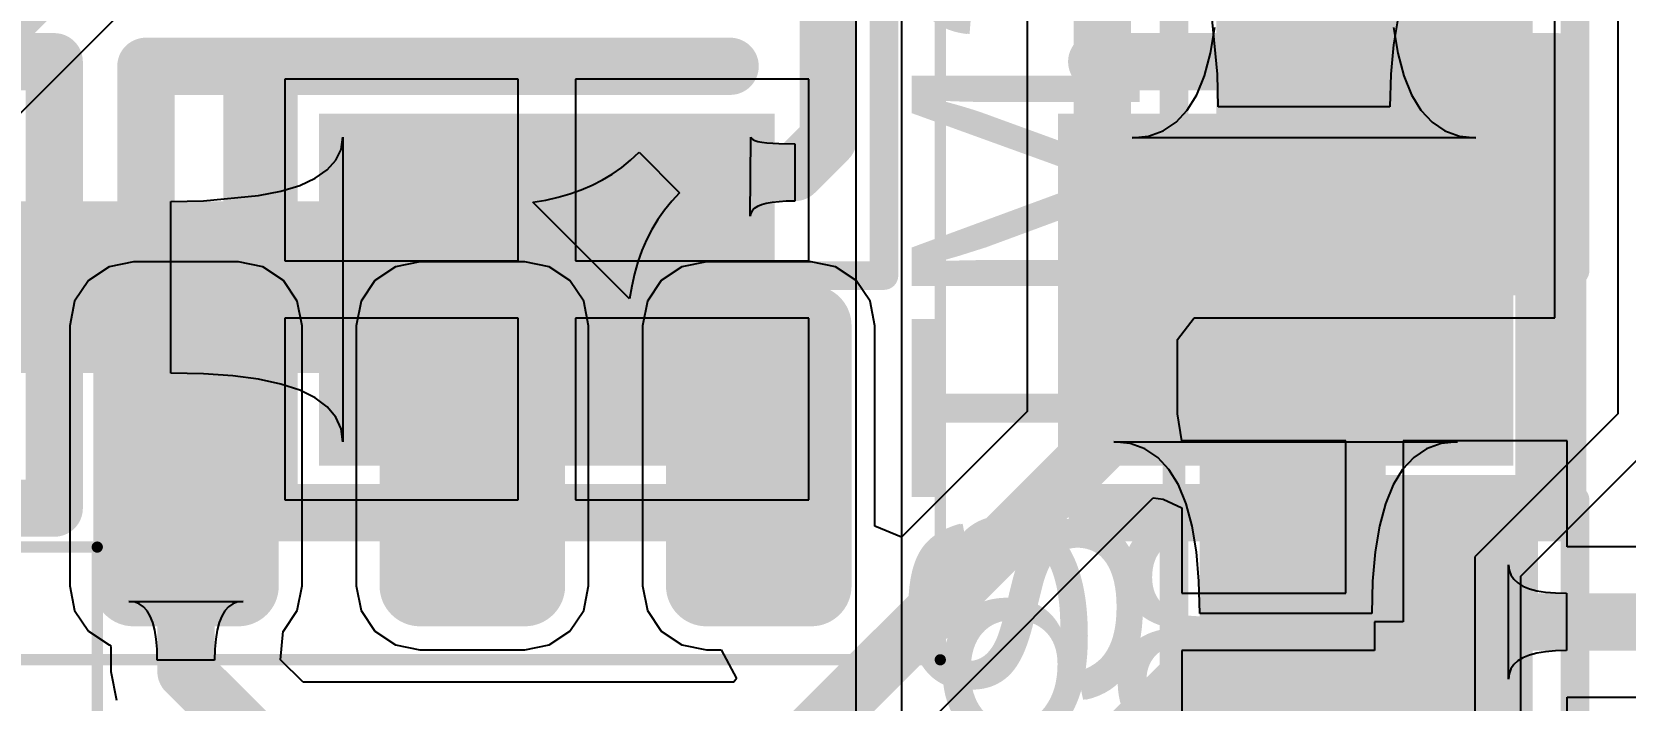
# Model space of a CAD drawing. Header units: inches. Extents: x 1.37 to 4.6, y 1.74 to 5.29.
# Drawn here: x 3.9881 to 4.2662, y 4.295 to 4.4117 of the extents above; entities that cross this region are included whole.
import ezdxf

# ---------------------------------------------------------------- set-up
doc = ezdxf.new("R2010")
doc.units = ezdxf.units.IN
doc.header["$MEASUREMENT"] = 0
for name, color, linetype in [('BottomLayer', 5, 'Continuous'), ('BottomOverlay', 54, 'Continuous'), ('BottomPaste', 16, 'Continuous'), ('BottomSolder', 6, 'Continuous'), ('Mechanical13', 56, 'Continuous'), ('Mechanical15', 56, 'Continuous'), ('TopLayer', 1, 'Continuous'), ('TopOverlay', 2, 'Continuous'), ('TopPaste', 8, 'Continuous'), ('TopSolder', 216, 'Continuous')]:
    doc.layers.add(name, color=color, linetype=linetype)
doc.styles.add('Arial', font='', dxfattribs={"height": 0.2})
doc.styles.get('Arial').set_extended_font_data('Arial')

# ---------------------------------------------------------------- blocks, each defined once
blk = doc.blocks.new('AMS1117_5V_SOT223_B_14')
at = {"layer": 'Mechanical15', "const_width": 0.00197}
for points in [[(-0.16732, 0.14173), (0.16732, 0.14173)], [(0.16732, -0.14173), (0.16732, 0.14173)]]:
    blk.add_lwpolyline(points, dxfattribs=at)
at = {"layer": 'Mechanical15', "const_width": 0.000984}
blk.add_lwpolyline([(0.16683, 0.14173, 1), (0.16781, 0.14173, 1)], format="xyb", close=True, dxfattribs=at)
blk.add_lwpolyline([(0.16683, 0.14173, 1), (0.16781, 0.14173, 1)], format="xyb", close=True, dxfattribs=at)
blk = doc.blocks.new('SOIC127P600X180_16N_25')
at = {"layer": 'TopLayer'}
h = blk.add_hatch(color=1, dxfattribs=at)
edge = h.paths.add_edge_path()
edge.add_arc((-0.131, -0.06585), 0.00305, 90, 180)
edge.add_line((-0.13406, -0.06585), (-0.13406, -0.08415))
edge.add_arc((-0.131, -0.08415), 0.00305, 180, 270)
edge.add_line((-0.131, -0.0872), (-0.08553, -0.0872))
edge.add_arc((-0.08553, -0.08415), 0.00305, 270, 360)
edge.add_line((-0.08248, -0.08415), (-0.08248, -0.06585))
edge.add_arc((-0.08553, -0.06585), 0.00305, 0, 90)
edge.add_line((-0.08553, -0.0628), (-0.131, -0.0628))
h = blk.add_hatch(color=1, dxfattribs=at)
edge = h.paths.add_edge_path()
edge.add_arc((-0.131, -0.11585), 0.00305, 90, 180)
edge.add_line((-0.13406, -0.11585), (-0.13406, -0.13415))
edge.add_arc((-0.131, -0.13415), 0.00305, 180, 270)
edge.add_line((-0.131, -0.1372), (-0.08553, -0.1372))
edge.add_arc((-0.08553, -0.13415), 0.00305, 270, 360)
edge.add_line((-0.08248, -0.13415), (-0.08248, -0.11585))
edge.add_arc((-0.08553, -0.11585), 0.00305, 0, 90)
edge.add_line((-0.08553, -0.1128), (-0.131, -0.1128))
h = blk.add_hatch(color=1, dxfattribs=at)
edge = h.paths.add_edge_path()
edge.add_arc((-0.131, -0.16585), 0.00305, 90, 180)
edge.add_line((-0.13406, -0.16585), (-0.13406, -0.18415))
edge.add_arc((-0.131, -0.18415), 0.00305, 180, 270)
edge.add_line((-0.131, -0.1872), (-0.08553, -0.1872))
edge.add_arc((-0.08553, -0.18415), 0.00305, 270, 360)
edge.add_line((-0.08248, -0.18415), (-0.08248, -0.16585))
edge.add_arc((-0.08553, -0.16585), 0.00305, 0, 90)
edge.add_line((-0.08553, -0.1628), (-0.131, -0.1628))
at = {"layer": 'TopPaste'}
h = blk.add_hatch(color=8, dxfattribs=at)
edge = h.paths.add_edge_path()
edge.add_arc((-0.131, -0.06585), 0.00305, 90, 180)
edge.add_line((-0.13406, -0.06585), (-0.13406, -0.08415))
edge.add_arc((-0.131, -0.08415), 0.00305, 180, 270)
edge.add_line((-0.131, -0.0872), (-0.08553, -0.0872))
edge.add_arc((-0.08553, -0.08415), 0.00305, 270, 360)
edge.add_line((-0.08248, -0.08415), (-0.08248, -0.06585))
edge.add_arc((-0.08553, -0.06585), 0.00305, 0, 90)
edge.add_line((-0.08553, -0.0628), (-0.131, -0.0628))
h = blk.add_hatch(color=8, dxfattribs=at)
edge = h.paths.add_edge_path()
edge.add_arc((-0.131, -0.11585), 0.00305, 90, 180)
edge.add_line((-0.13406, -0.11585), (-0.13406, -0.13415))
edge.add_arc((-0.131, -0.13415), 0.00305, 180, 270)
edge.add_line((-0.131, -0.1372), (-0.08553, -0.1372))
edge.add_arc((-0.08553, -0.13415), 0.00305, 270, 360)
edge.add_line((-0.08248, -0.13415), (-0.08248, -0.11585))
edge.add_arc((-0.08553, -0.11585), 0.00305, 0, 90)
edge.add_line((-0.08553, -0.1128), (-0.131, -0.1128))
h = blk.add_hatch(color=8, dxfattribs=at)
edge = h.paths.add_edge_path()
edge.add_arc((-0.131, -0.16585), 0.00305, 90, 180)
edge.add_line((-0.13406, -0.16585), (-0.13406, -0.18415))
edge.add_arc((-0.131, -0.18415), 0.00305, 180, 270)
edge.add_line((-0.131, -0.1872), (-0.08553, -0.1872))
edge.add_arc((-0.08553, -0.18415), 0.00305, 270, 360)
edge.add_line((-0.08248, -0.18415), (-0.08248, -0.16585))
edge.add_arc((-0.08553, -0.16585), 0.00305, 0, 90)
edge.add_line((-0.08553, -0.1628), (-0.131, -0.1628))
at = {"layer": 'TopSolder'}
h = blk.add_hatch(color=216, dxfattribs=at)
edge = h.paths.add_edge_path()
edge.add_arc((-0.131, -0.06585), 0.00705, 90, 180)
edge.add_line((-0.13806, -0.06585), (-0.13806, -0.08415))
edge.add_arc((-0.131, -0.08415), 0.00705, 180, 270)
edge.add_line((-0.131, -0.0912), (-0.08553, -0.0912))
edge.add_arc((-0.08553, -0.08415), 0.00705, 270, 360)
edge.add_line((-0.07848, -0.08415), (-0.07848, -0.06585))
edge.add_arc((-0.08553, -0.06585), 0.00705, 0, 90)
edge.add_line((-0.08553, -0.0588), (-0.131, -0.0588))
h = blk.add_hatch(color=216, dxfattribs=at)
edge = h.paths.add_edge_path()
edge.add_arc((-0.131, -0.11585), 0.00705, 90, 180)
edge.add_line((-0.13806, -0.11585), (-0.13806, -0.13415))
edge.add_arc((-0.131, -0.13415), 0.00705, 180, 270)
edge.add_line((-0.131, -0.1412), (-0.08553, -0.1412))
edge.add_arc((-0.08553, -0.13415), 0.00705, 270, 360)
edge.add_line((-0.07848, -0.13415), (-0.07848, -0.11585))
edge.add_arc((-0.08553, -0.11585), 0.00705, 0, 90)
edge.add_line((-0.08553, -0.1088), (-0.131, -0.1088))
h = blk.add_hatch(color=216, dxfattribs=at)
edge = h.paths.add_edge_path()
edge.add_arc((-0.131, -0.16585), 0.00705, 90, 180)
edge.add_line((-0.13806, -0.16585), (-0.13806, -0.18415))
edge.add_arc((-0.131, -0.18415), 0.00705, 180, 270)
edge.add_line((-0.131, -0.1912), (-0.08553, -0.1912))
edge.add_arc((-0.08553, -0.18415), 0.00705, 270, 360)
edge.add_line((-0.07848, -0.18415), (-0.07848, -0.16585))
edge.add_arc((-0.08553, -0.16585), 0.00705, 0, 90)
edge.add_line((-0.08553, -0.1588), (-0.131, -0.1588))
at = {"layer": 'Mechanical13', "const_width": 0.005}
for points in [[(-0.07677, 0.19685), (-0.07677, -0.19685)], [(-0.07677, -0.19685), (0.07677, -0.19685)]]:
    blk.add_lwpolyline(points, dxfattribs=at)
at = {"layer": 'Mechanical13', "const_width": 0.0025}
blk.add_lwpolyline([(-0.07802, -0.19685, 1), (-0.07552, -0.19685, 1)], format="xyb", close=True, dxfattribs=at)
blk.add_lwpolyline([(-0.07802, -0.19685, 1), (-0.07552, -0.19685, 1)], format="xyb", close=True, dxfattribs=at)
at = {"layer": 'Mechanical15', "const_width": 0.00197}
for points in [[(-0.1439, 0.20669), (-0.1439, -0.20669)], [(-0.1439, -0.20669), (0.1439, -0.20669)]]:
    blk.add_lwpolyline(points, dxfattribs=at)
at = {"layer": 'Mechanical15', "const_width": 0.000984}
blk.add_lwpolyline([(-0.14439, -0.20669, 1), (-0.14341, -0.20669, 1)], format="xyb", close=True, dxfattribs=at)
blk.add_lwpolyline([(-0.14439, -0.20669, 1), (-0.14341, -0.20669, 1)], format="xyb", close=True, dxfattribs=at)
at = {"layer": 'TopOverlay', "const_width": 0.005}
blk.add_lwpolyline([(-0.06988, -0.19685), (0.06988, -0.19685)], dxfattribs=at)
blk.add_lwpolyline([(-0.06988, -0.19685), (0.06988, -0.19685)], dxfattribs=at)
at = {"layer": 'TopOverlay', "const_width": 0.0025}
blk.add_lwpolyline([(-0.07113, -0.19685, 1), (-0.06863, -0.19685, 1)], format="xyb", close=True, dxfattribs=at)
blk.add_lwpolyline([(-0.07113, -0.19685, 1), (-0.06863, -0.19685, 1)], format="xyb", close=True, dxfattribs=at)
blk = doc.blocks.new('LED_0805_B____147')
at = {"layer": 'TopLayer'}
for points in [[(-0.06299, -0.02362), (-0.06299, 0.02362), (-0.01969, 0.02362), (-0.01969, -0.02362)], [(0.01969, -0.02362), (0.01969, 0.02362), (0.06299, 0.02362), (0.06299, -0.02362)]]:
    blk.add_hatch(color=1, dxfattribs=at).paths.add_polyline_path(points)
at = {"layer": 'TopPaste'}
for points in [[(-0.06299, -0.02362), (-0.06299, 0.02362), (-0.01969, 0.02362), (-0.01969, -0.02362)], [(0.01969, -0.02362), (0.01969, 0.02362), (0.06299, 0.02362), (0.06299, -0.02362)]]:
    blk.add_hatch(color=8, dxfattribs=at).paths.add_polyline_path(points)
at = {"layer": 'TopSolder'}
for points in [[(-0.06699, -0.02762), (-0.06699, 0.02762), (-0.01569, 0.02762), (-0.01569, -0.02762)], [(0.01569, -0.02762), (0.01569, 0.02762), (0.06699, 0.02762), (0.06699, -0.02762)]]:
    blk.add_hatch(color=216, dxfattribs=at).paths.add_polyline_path(points)
at = {"layer": 'Mechanical13', "const_width": 0.00394}
for points in [[(0.04134, 0.02657), (-0.04134, 0.02657)], [(-0.04134, -0.02657), (-0.04134, 0.02657)], [(0.04134, -0.02657), (0.04134, 0.02657)], [(0.04134, -0.02657), (-0.04134, -0.02657)]]:
    blk.add_lwpolyline(points, dxfattribs=at)
at = {"layer": 'Mechanical13', "const_width": 0.00197}
for points in [[(-0.04232, 0.02657, 1), (-0.04035, 0.02657, 1)], [(-0.04232, 0.02657, 1), (-0.04035, 0.02657, 1)], [(0.04035, 0.02657, 1), (0.04232, 0.02657, 1)], [(0.04035, 0.02657, 1), (0.04232, 0.02657, 1)], [(-0.04232, -0.02657, 1), (-0.04035, -0.02657, 1)], [(-0.04232, -0.02657, 1), (-0.04035, -0.02657, 1)], [(0.04035, -0.02657, 1), (0.04232, -0.02657, 1)], [(0.04035, -0.02657, 1), (0.04232, -0.02657, 1)]]:
    blk.add_lwpolyline(points, format="xyb", close=True, dxfattribs=at)
at = {"layer": 'Mechanical15', "const_width": 0.00394}
for points in [[(0.08, 0.035), (-0.075, 0.035)], [(-0.075, -0.035), (-0.075, 0.035)], [(0.08, -0.035), (0.08, 0.035)], [(0, -0.01969), (0, 0.01969)], [(0.01969, 0), (-0.01969, 0)], [(0.08, -0.035), (-0.075, -0.035)]]:
    blk.add_lwpolyline(points, dxfattribs=at)
at = {"layer": 'Mechanical15', "const_width": 0.00197}
for points in [[(-0.07598, 0.035, 1), (-0.07402, 0.035, 1)], [(-0.07598, 0.035, 1), (-0.07402, 0.035, 1)], [(0.07902, 0.035, 1), (0.08098, 0.035, 1)], [(0.07902, 0.035, 1), (0.08098, 0.035, 1)], [(-0.00098, 0.01969, 1), (0.00098, 0.01969, 1)], [(-0.02067, 0, 1), (-0.0187, 0, 1)], [(0.0187, 0, 1), (0.02067, 0, 1)], [(-0.00098, -0.01969, 1), (0.00098, -0.01969, 1)], [(-0.07598, -0.035, 1), (-0.07402, -0.035, 1)], [(-0.07598, -0.035, 1), (-0.07402, -0.035, 1)], [(0.07902, -0.035, 1), (0.08098, -0.035, 1)], [(0.07902, -0.035, 1), (0.08098, -0.035, 1)]]:
    blk.add_lwpolyline(points, format="xyb", close=True, dxfattribs=at)
at = {"layer": 'TopOverlay', "const_width": 0.005}
for points in [[(-0.075, -0.035), (-0.075, 0.035)], [(-0.02, 0.035), (-0.075, 0.035)], [(0.07, 0.035), (0.02, 0.035)], [(0.08, 0.025), (0.07, 0.035)], [(0.08, -0.025), (0.08, 0.025)], [(0.07, -0.035), (0.08, -0.025)], [(-0.02, -0.035), (-0.075, -0.035)], [(0.07, -0.035), (0.02, -0.035)]]:
    blk.add_lwpolyline(points, dxfattribs=at)
at = {"layer": 'TopOverlay', "const_width": 0.0025}
for points in [[(-0.07625, 0.035, 1), (-0.07375, 0.035, 1)], [(-0.07625, 0.035, 1), (-0.07375, 0.035, 1)], [(-0.02125, 0.035, 1), (-0.01875, 0.035, 1)], [(0.01875, 0.035, 1), (0.02125, 0.035, 1)], [(0.06875, 0.035, 1), (0.07125, 0.035, 1)], [(0.06875, 0.035, 1), (0.07125, 0.035, 1)], [(0.07875, 0.025, 1), (0.08125, 0.025, 1)], [(0.07875, 0.025, 1), (0.08125, 0.025, 1)], [(0.07875, -0.025, 1), (0.08125, -0.025, 1)], [(0.07875, -0.025, 1), (0.08125, -0.025, 1)], [(-0.07625, -0.035, 1), (-0.07375, -0.035, 1)], [(-0.07625, -0.035, 1), (-0.07375, -0.035, 1)], [(-0.02125, -0.035, 1), (-0.01875, -0.035, 1)], [(0.01875, -0.035, 1), (0.02125, -0.035, 1)], [(0.06875, -0.035, 1), (0.07125, -0.035, 1)], [(0.06875, -0.035, 1), (0.07125, -0.035, 1)]]:
    blk.add_lwpolyline(points, format="xyb", close=True, dxfattribs=at)
at = {"layer": 'TopOverlay', "style": 'Arial'}
blk.add_text('STM32', height=0.03937, rotation=-180, dxfattribs=at).set_placement((0.05745, -0.04143))
blk = doc.blocks.new('TANTALUM_SMD_A_B_153')
at = {"layer": 'BottomLayer'}
for points in [[(-0.03125, -0.02575), (-0.10275, -0.02575), (-0.10275, 0.02775), (-0.03125, 0.02775)], [(0.09775, -0.02575), (0.02625, -0.02575), (0.02625, 0.02775), (0.09775, 0.02775)]]:
    blk.add_hatch(color=5, dxfattribs=at).paths.add_polyline_path(points)
at = {"layer": 'BottomPaste'}
for points in [[(-0.03125, -0.02575), (-0.10275, -0.02575), (-0.10275, 0.02775), (-0.03125, 0.02775)], [(0.09775, -0.02575), (0.02625, -0.02575), (0.02625, 0.02775), (0.09775, 0.02775)]]:
    blk.add_hatch(color=16, dxfattribs=at).paths.add_polyline_path(points)
at = {"layer": 'BottomSolder'}
for points in [[(-0.02725, -0.02975), (-0.10675, -0.02975), (-0.10675, 0.03175), (-0.02725, 0.03175)], [(0.10175, -0.02975), (0.02225, -0.02975), (0.02225, 0.03175), (0.10175, 0.03175)]]:
    blk.add_hatch(color=6, dxfattribs=at).paths.add_polyline_path(points)
at = {"layer": 'BottomOverlay'}
for points, const_width in [([(-0.1144, 0.04), (-0.034, 0.04)], 0.01), ([(-0.1144, -0.0388), (-0.1144, 0.04)], 0.01), ([(0.03, 0.04), (0.132, 0.04)], 0.01), ([(0.132, -0.038), (0.132, 0.04)], 0.01), ([(0.112, -0.036), (0.112, 0.038)], 0.013), ([(0.03, -0.038), (0.132, -0.038)], 0.01), ([(-0.1144, -0.0388), (-0.034, -0.0388)], 0.01)]:
    blk.add_lwpolyline(points, dxfattribs=dict(at, const_width=const_width))
for points, const_width in [([(-0.1169, 0.04, 1), (-0.1119, 0.04, 1)], 0.005), ([(-0.1169, 0.04, 1), (-0.1119, 0.04, 1)], 0.005), ([(-0.0365, 0.04, 1), (-0.0315, 0.04, 1)], 0.005), ([(0.0275, 0.04, 1), (0.0325, 0.04, 1)], 0.005), ([(0.1295, 0.04, 1), (0.1345, 0.04, 1)], 0.005), ([(0.1295, 0.04, 1), (0.1345, 0.04, 1)], 0.005), ([(0.10875, 0.038, 1), (0.11525, 0.038, 1)], 0.0065), ([(0.10875, -0.036, 1), (0.11525, -0.036, 1)], 0.0065), ([(0.0275, -0.038, 1), (0.0325, -0.038, 1)], 0.005), ([(0.1295, -0.038, 1), (0.1345, -0.038, 1)], 0.005), ([(0.1295, -0.038, 1), (0.1345, -0.038, 1)], 0.005), ([(-0.1169, -0.0388, 1), (-0.1119, -0.0388, 1)], 0.005), ([(-0.1169, -0.0388, 1), (-0.1119, -0.0388, 1)], 0.005), ([(-0.0365, -0.0388, 1), (-0.0315, -0.0388, 1)], 0.005)]:
    blk.add_lwpolyline(points, format="xyb", close=True, dxfattribs=dict(at, const_width=const_width))
blk = doc.blocks.new('TANTALUM_SMD_A_B_156')
at = {"layer": 'BottomLayer'}
for points in [[(-0.03125, -0.02575), (-0.10275, -0.02575), (-0.10275, 0.02775), (-0.03125, 0.02775)], [(0.09775, -0.02575), (0.02625, -0.02575), (0.02625, 0.02775), (0.09775, 0.02775)]]:
    blk.add_hatch(color=5, dxfattribs=at).paths.add_polyline_path(points)
at = {"layer": 'BottomPaste'}
for points in [[(-0.03125, -0.02575), (-0.10275, -0.02575), (-0.10275, 0.02775), (-0.03125, 0.02775)], [(0.09775, -0.02575), (0.02625, -0.02575), (0.02625, 0.02775), (0.09775, 0.02775)]]:
    blk.add_hatch(color=16, dxfattribs=at).paths.add_polyline_path(points)
at = {"layer": 'BottomSolder'}
for points in [[(-0.02725, -0.02975), (-0.10675, -0.02975), (-0.10675, 0.03175), (-0.02725, 0.03175)], [(0.10175, -0.02975), (0.02225, -0.02975), (0.02225, 0.03175), (0.10175, 0.03175)]]:
    blk.add_hatch(color=6, dxfattribs=at).paths.add_polyline_path(points)
at = {"layer": 'BottomOverlay'}
for points, const_width in [([(-0.034, 0.04), (-0.1144, 0.04)], 0.01), ([(-0.1144, 0.04), (-0.1144, -0.0388)], 0.01), ([(0.132, 0.04), (0.03, 0.04)], 0.01), ([(0.132, 0.04), (0.132, -0.038)], 0.01), ([(0.112, 0.038), (0.112, -0.036)], 0.013), ([(0.132, -0.038), (0.03, -0.038)], 0.01), ([(-0.034, -0.0388), (-0.1144, -0.0388)], 0.01)]:
    blk.add_lwpolyline(points, dxfattribs=dict(at, const_width=const_width))
for points, const_width in [([(-0.1169, 0.04, 1), (-0.1119, 0.04, 1)], 0.005), ([(-0.1169, 0.04, 1), (-0.1119, 0.04, 1)], 0.005), ([(-0.0365, 0.04, 1), (-0.0315, 0.04, 1)], 0.005), ([(0.0275, 0.04, 1), (0.0325, 0.04, 1)], 0.005), ([(0.1295, 0.04, 1), (0.1345, 0.04, 1)], 0.005), ([(0.1295, 0.04, 1), (0.1345, 0.04, 1)], 0.005), ([(0.10875, 0.038, 1), (0.11525, 0.038, 1)], 0.0065), ([(0.10875, -0.036, 1), (0.11525, -0.036, 1)], 0.0065), ([(0.0275, -0.038, 1), (0.0325, -0.038, 1)], 0.005), ([(0.1295, -0.038, 1), (0.1345, -0.038, 1)], 0.005), ([(0.1295, -0.038, 1), (0.1345, -0.038, 1)], 0.005), ([(-0.1169, -0.0388, 1), (-0.1119, -0.0388, 1)], 0.005), ([(-0.1169, -0.0388, 1), (-0.1119, -0.0388, 1)], 0.005), ([(-0.0365, -0.0388, 1), (-0.0315, -0.0388, 1)], 0.005)]:
    blk.add_lwpolyline(points, format="xyb", close=True, dxfattribs=dict(at, const_width=const_width))

msp = doc.modelspace()

# ---------------------------------------------------------------- linework, layer by layer
at = {"layer": 'BottomLayer'}
for p, q in [((4.265, 4.555), (4.265, 4.345)), ((4.13197, 4.54), (4.13197, 4.25333)), ((4.14, 4.25), (4.14, 4.54)), ((4.19385, 4.408), (4.1946, 4.41251)), ((4.19509, 4.40436), (4.19415, 4.41396)), ((4.22655, 4.414), (4.2258, 4.40949)), ((4.2258, 4.41251), (4.22655, 4.408)), ((4.2258, 4.40949), (4.22535, 4.40437)), ((4.1928, 4.40408), (4.19385, 4.408)), ((4.22655, 4.408), (4.2276, 4.40408)), ((4.073, 4.40348), (4.03225, 4.40348)), ((4.03225, 4.40348), (4.03225, 4.37173)), ((4.073, 4.37173), (4.073, 4.40348)), ((4.12375, 4.40348), (4.083, 4.40348)), ((4.083, 4.40348), (4.083, 4.37173)), ((4.12375, 4.37173), (4.12375, 4.40348)), ((4.19145, 4.40077), (4.1928, 4.40408)), ((4.1952, 4.39866), (4.19509, 4.40436)), ((4.22535, 4.40437), (4.2252, 4.39866)), ((4.2276, 4.40408), (4.22895, 4.40077)), ((4.1898, 4.39806), (4.19145, 4.40077)), ((4.22895, 4.40077), (4.2306, 4.39806)), ((4.18785, 4.39595), (4.1898, 4.39806)), ((4.2252, 4.39866), (4.1952, 4.39866)), ((4.2306, 4.39806), (4.23255, 4.39595)), ((4.1856, 4.39444), (4.18785, 4.39595)), ((4.23255, 4.39595), (4.2348, 4.39444)), ((4.04207, 4.39122), (4.04237, 4.39336)), ((4.04237, 4.39336), (4.04237, 4.3401)), ((4.11351, 4.37953), (4.11363, 4.39336)), ((4.11363, 4.39336), (4.11371, 4.39313)), ((4.11371, 4.39313), (4.11394, 4.39293)), ((4.11394, 4.39293), (4.11432, 4.39275)), ((4.11432, 4.39275), (4.11485, 4.3926)), ((4.11485, 4.3926), (4.11554, 4.39247)), ((4.11554, 4.39247), (4.11638, 4.39236)), ((4.11638, 4.39236), (4.11852, 4.39222)), ((4.11852, 4.39222), (4.12127, 4.39217)), ((4.12127, 4.39217), (4.12127, 4.38217)), ((4.1802, 4.39324), (4.18305, 4.39354)), ((4.2402, 4.39324), (4.1802, 4.39324)), ((4.18305, 4.39354), (4.1856, 4.39444)), ((4.2348, 4.39444), (4.23735, 4.39354)), ((4.23735, 4.39354), (4.2402, 4.39324)), ((4.03967, 4.38763), (4.04117, 4.38931)), ((4.04117, 4.38931), (4.04207, 4.39122)), ((4.09108, 4.38807), (4.09263, 4.38933)), ((4.09263, 4.38933), (4.09411, 4.39071)), ((4.09411, 4.39071), (4.10118, 4.38364)), ((4.03757, 4.38617), (4.03967, 4.38763)), ((4.0877, 4.38587), (4.08943, 4.38691)), ((4.08943, 4.38691), (4.09108, 4.38807)), ((4.02767, 4.38314), (4.03157, 4.38392)), ((4.03157, 4.38392), (4.03487, 4.38493)), ((4.03487, 4.38493), (4.03757, 4.38617)), ((4.08202, 4.38343), (4.084, 4.38413)), ((4.084, 4.38413), (4.08589, 4.38495)), ((4.08589, 4.38495), (4.0877, 4.38587)), ((4.01237, 4.38213), (4.01807, 4.38224)), ((4.01237, 4.35213), (4.01237, 4.38213)), ((4.01807, 4.38224), (4.02767, 4.38314)), ((4.07557, 4.38199), (4.0778, 4.38236)), ((4.09246, 4.36509), (4.07557, 4.38199)), ((4.0778, 4.38236), (4.07995, 4.38284)), ((4.07995, 4.38284), (4.08202, 4.38343)), ((4.0998, 4.38216), (4.09854, 4.3806)), ((4.10118, 4.38364), (4.0998, 4.38216)), ((4.11476, 4.38122), (4.11422, 4.38088)), ((4.11546, 4.38151), (4.11476, 4.38122)), ((4.11631, 4.38175), (4.11546, 4.38151)), ((4.11732, 4.38193), (4.11631, 4.38175)), ((4.1198, 4.38215), (4.11732, 4.38193)), ((4.12127, 4.38217), (4.1198, 4.38215)), ((4.09739, 4.37896), (4.09635, 4.37723)), ((4.09854, 4.3806), (4.09739, 4.37896)), ((4.11359, 4.38003), (4.11351, 4.37953)), ((4.11383, 4.38048), (4.11359, 4.38003)), ((4.11422, 4.38088), (4.11383, 4.38048)), ((4.09542, 4.37542), (4.0946, 4.37352)), ((4.09635, 4.37723), (4.09542, 4.37542)), ((4.0946, 4.37352), (4.0939, 4.37154)), ((4.03225, 4.37173), (4.073, 4.37173)), ((4.083, 4.37173), (4.12375, 4.37173)), ((4.0939, 4.37154), (4.09331, 4.36948)), ((4.09283, 4.36733), (4.09246, 4.36509)), ((4.09331, 4.36948), (4.09283, 4.36733)), ((4.073, 4.36173), (4.03225, 4.36173)), ((4.03225, 4.36173), (4.03225, 4.32998)), ((4.073, 4.32998), (4.073, 4.36173)), ((4.12375, 4.36173), (4.083, 4.36173)), ((4.083, 4.36173), (4.083, 4.32998)), ((4.12375, 4.32998), (4.12375, 4.36173)), ((4.01807, 4.35201), (4.01237, 4.35213)), ((4.02317, 4.35165), (4.01807, 4.35201)), ((4.02767, 4.35104), (4.02317, 4.35165)), ((4.03157, 4.3502), (4.02767, 4.35104)), ((4.03487, 4.34912), (4.03157, 4.3502)), ((4.03757, 4.3478), (4.03487, 4.34912)), ((4.03967, 4.34623), (4.03757, 4.3478)), ((4.04117, 4.34443), (4.03967, 4.34623)), ((4.265, 4.345), (4.24, 4.32)), ((4.04207, 4.34238), (4.04117, 4.34443)), ((4.04237, 4.3401), (4.04207, 4.34238)), ((4.17985, 4.3398), (4.177, 4.3401)), ((4.177, 4.3401), (4.237, 4.3401)), ((4.1824, 4.3389), (4.17985, 4.3398)), ((4.23415, 4.3398), (4.2316, 4.3389)), ((4.237, 4.3401), (4.23415, 4.3398)), ((4.24803, 4.31667), (4.27068, 4.33932)), ((4.18465, 4.3374), (4.1824, 4.3389)), ((4.1866, 4.3353), (4.18465, 4.3374)), ((4.22935, 4.3374), (4.2274, 4.3353)), ((4.2316, 4.3389), (4.22935, 4.3374)), ((4.18825, 4.3326), (4.1866, 4.3353)), ((4.2274, 4.3353), (4.22575, 4.3326)), ((4.1896, 4.3293), (4.18825, 4.3326)), ((4.22575, 4.3326), (4.2244, 4.3293)), ((4.03225, 4.32998), (4.073, 4.32998)), ((4.083, 4.32998), (4.12375, 4.32998)), ((4.19065, 4.3254), (4.1896, 4.3293)), ((4.2244, 4.3293), (4.22335, 4.3254)), ((4.1914, 4.3209), (4.19065, 4.3254)), ((4.22335, 4.3254), (4.2226, 4.3209)), ((4.19185, 4.3158), (4.1914, 4.3209)), ((4.2226, 4.3209), (4.22215, 4.3158)), ((4.24, 4.32), (4.24, 4.28)), ((4.192, 4.3101), (4.19185, 4.3158)), ((4.22215, 4.3158), (4.222, 4.3101)), ((4.24803, 4.28), (4.24803, 4.31667)), ((4.222, 4.3101), (4.192, 4.3101))]:
    msp.add_line(p, q, dxfattribs=at)
for points, const_width in [([(4.12713, 4.39303), (4.12713, 4.64713)], 0.01), ([(4.2102, 4.36993), (4.2102, 4.49533)], 0.03), ([(4.12127, 4.38717), (4.12713, 4.39303)], 0.01), ([(4.0776, 4.36713), (4.09764, 4.38717)], 0.01), ([(4.09764, 4.38717), (4.12127, 4.38717)], 0.01), ([(4.207, 4.36673), (4.2102, 4.36993)], 0.03), ([(3.9224, 4.36713), (4.0776, 4.36713)], 0.03), ([(4.207, 4.302), (4.207, 4.36673)], 0.03), ([(4.155, 4.25), (4.207, 4.302)], 0.03)]:
    msp.add_lwpolyline(points, dxfattribs=dict(at, const_width=const_width))
for points, const_width in [([(4.12463, 4.39303, 1), (4.12963, 4.39303, 1)], 0.005), ([(4.12463, 4.39303, 1), (4.12963, 4.39303, 1)], 0.005), ([(4.09514, 4.38717, 1), (4.10015, 4.38717, 1)], 0.005), ([(4.09514, 4.38717, 1), (4.10015, 4.38717, 1)], 0.005), ([(4.11877, 4.38717, 1), (4.12377, 4.38717, 1)], 0.005), ([(4.11877, 4.38717, 1), (4.12377, 4.38717, 1)], 0.005), ([(4.2027, 4.36993, 1), (4.2177, 4.36993, 1)], 0.015), ([(4.2027, 4.36993, 1), (4.2177, 4.36993, 1)], 0.015), ([(4.0701, 4.36713, 1), (4.0851, 4.36713, 1)], 0.015), ([(4.1995, 4.36673, 1), (4.2145, 4.36673, 1)], 0.015), ([(4.1995, 4.36673, 1), (4.2145, 4.36673, 1)], 0.015), ([(4.0751, 4.36713, 1), (4.0801, 4.36713, 1)], 0.005), ([(4.1995, 4.302, 1), (4.2145, 4.302, 1)], 0.015), ([(4.1995, 4.302, 1), (4.2145, 4.302, 1)], 0.015)]:
    msp.add_lwpolyline(points, format="xyb", close=True, dxfattribs=dict(at, const_width=const_width))
at = {"layer": 'TopLayer'}
for p, q in [((4.16187, 4.46711), (4.16187, 4.34544)), ((4.254, 4.36181), (4.254, 4.42087)), ((3.97813, 4.38956), (4.00544, 4.41687)), ((4.00158, 4.3707), (3.99797, 4.36829)), ((4.00585, 4.37155), (4.00158, 4.3707)), ((4.02415, 4.37155), (4.00585, 4.37155)), ((4.02842, 4.3707), (4.02415, 4.37155)), ((4.03203, 4.36829), (4.02842, 4.3707)), ((4.05158, 4.3707), (4.04797, 4.36829)), ((4.05585, 4.37155), (4.05158, 4.3707)), ((4.07415, 4.37155), (4.05585, 4.37155)), ((4.07842, 4.3707), (4.07415, 4.37155)), ((4.08203, 4.36829), (4.07842, 4.3707)), ((4.10158, 4.3707), (4.09797, 4.36829)), ((4.10585, 4.37155), (4.10158, 4.3707)), ((4.12415, 4.37155), (4.10585, 4.37155)), ((4.12842, 4.3707), (4.12415, 4.37155)), ((4.13203, 4.36829), (4.12842, 4.3707)), ((3.99797, 4.36829), (3.99556, 4.36468)), ((4.03444, 4.36468), (4.03203, 4.36829)), ((4.04797, 4.36829), (4.04556, 4.36468)), ((4.08444, 4.36468), (4.08203, 4.36829)), ((4.09797, 4.36829), (4.09556, 4.36468)), ((4.13444, 4.36468), (4.13203, 4.36829)), ((3.99556, 4.36468), (3.99471, 4.36041)), ((4.03529, 4.36041), (4.03444, 4.36468)), ((4.04556, 4.36468), (4.04471, 4.36041)), ((4.08529, 4.36041), (4.08444, 4.36468)), ((4.09556, 4.36468), (4.09471, 4.36041)), ((4.13529, 4.36041), (4.13444, 4.36468)), ((4.18813, 4.358), (4.191, 4.36181)), ((4.191, 4.36181), (4.254, 4.36181)), ((3.99471, 4.36041), (3.99471, 4.31494)), ((4.03529, 4.31494), (4.03529, 4.36041)), ((4.04471, 4.36041), (4.04471, 4.31494)), ((4.08529, 4.31494), (4.08529, 4.36041)), ((4.09471, 4.36041), (4.09471, 4.31494)), ((4.13529, 4.32539), (4.13529, 4.36041)), ((4.18813, 4.345), (4.18813, 4.358)), ((4.16187, 4.34544), (4.13991, 4.32348)), ((4.18888, 4.34031), (4.18813, 4.345)), ((4.2175, 4.34031), (4.18888, 4.34031)), ((4.2175, 4.31366), (4.2175, 4.34031)), ((4.25612, 4.34031), (4.2275, 4.34031)), ((4.2275, 4.34031), (4.2275, 4.30866)), ((4.25612, 4.32179), (4.25612, 4.34031)), ((4.12928, 4.27572), (4.18388, 4.33031)), ((4.18388, 4.33031), (4.18558, 4.33012)), ((4.18558, 4.33012), (4.18888, 4.3286)), ((4.18888, 4.3286), (4.18888, 4.31366)), ((4.13991, 4.32348), (4.13529, 4.32539)), ((4.27138, 4.32179), (4.25612, 4.32179)), ((4.24588, 4.29866), (4.24588, 4.31866)), ((4.24588, 4.31866), (4.24598, 4.31771)), ((4.24598, 4.31771), (4.24629, 4.31686)), ((3.99471, 4.31494), (3.99556, 4.31068)), ((4.03444, 4.31068), (4.03529, 4.31494)), ((4.04471, 4.31494), (4.04556, 4.31068)), ((4.08444, 4.31068), (4.08529, 4.31494)), ((4.09471, 4.31494), (4.09556, 4.31068)), ((4.24629, 4.31686), (4.24679, 4.31611)), ((4.24679, 4.31611), (4.2475, 4.31546)), ((4.2475, 4.31546), (4.24841, 4.31491)), ((4.24841, 4.31491), (4.24953, 4.31446)), ((4.24953, 4.31446), (4.25084, 4.31411)), ((4.00597, 4.31214), (4.00502, 4.31224)), ((4.00502, 4.31224), (4.02498, 4.31224)), ((4.00681, 4.31183), (4.00597, 4.31214)), ((4.00756, 4.31131), (4.00681, 4.31183)), ((4.02318, 4.31183), (4.02244, 4.31131)), ((4.02403, 4.31214), (4.02318, 4.31183)), ((4.02498, 4.31224), (4.02403, 4.31214)), ((4.18888, 4.31366), (4.2175, 4.31366)), ((4.25084, 4.31411), (4.25236, 4.31386)), ((4.25236, 4.31386), (4.25408, 4.31371)), ((4.25408, 4.31371), (4.256, 4.31366)), ((4.256, 4.31366), (4.256, 4.30366)), ((3.99556, 4.31068), (3.99797, 4.30706)), ((4.00821, 4.31059), (4.00756, 4.31131)), ((4.00876, 4.30967), (4.00821, 4.31059)), ((4.0092, 4.30854), (4.00876, 4.30967)), ((4.02124, 4.30967), (4.0208, 4.30854)), ((4.02179, 4.31059), (4.02124, 4.30967)), ((4.02244, 4.31131), (4.02179, 4.31059)), ((4.03203, 4.30706), (4.03444, 4.31068)), ((4.04556, 4.31068), (4.04797, 4.30706)), ((4.08203, 4.30706), (4.08444, 4.31068)), ((4.09556, 4.31068), (4.09797, 4.30706)), ((4.2275, 4.30866), (4.2225, 4.30866)), ((4.2225, 4.30866), (4.2225, 4.30366)), ((3.99797, 4.30706), (4.00158, 4.30465)), ((4.00955, 4.3072), (4.0092, 4.30854)), ((4.0098, 4.30566), (4.00955, 4.3072)), ((4.02045, 4.3072), (4.0202, 4.30566)), ((4.0208, 4.30854), (4.02045, 4.3072)), ((4.0315, 4.30206), (4.03199, 4.30704)), ((4.03199, 4.30704), (4.03203, 4.30706)), ((4.04797, 4.30706), (4.05158, 4.30465)), ((4.07842, 4.30465), (4.08203, 4.30706)), ((4.09797, 4.30706), (4.10158, 4.30465)), ((4.00158, 4.30465), (4.00183, 4.3046)), ((4.00183, 4.3046), (4.00187, 4.30413)), ((4.00187, 4.30413), (4.00187, 4.3)), ((4.00995, 4.30391), (4.0098, 4.30566)), ((4.01, 4.30195), (4.00995, 4.30391)), ((4.02005, 4.30391), (4.02, 4.30195)), ((4.0202, 4.30566), (4.02005, 4.30391)), ((4.05158, 4.30465), (4.05585, 4.3038)), ((4.05585, 4.3038), (4.07415, 4.3038)), ((4.07415, 4.3038), (4.07842, 4.30465)), ((4.10158, 4.30465), (4.10585, 4.3038)), ((4.10585, 4.3038), (4.10842, 4.3038)), ((4.10842, 4.3038), (4.1111, 4.2988)), ((4.2225, 4.30366), (4.18888, 4.30366)), ((4.18888, 4.30366), (4.18888, 4.27701)), ((4.25084, 4.30321), (4.24953, 4.30286)), ((4.25236, 4.30346), (4.25084, 4.30321)), ((4.25408, 4.30361), (4.25236, 4.30346)), ((4.256, 4.30366), (4.25408, 4.30361)), ((4.02, 4.30195), (4.01, 4.30195)), ((4.03544, 4.29813), (4.0315, 4.30206)), ((4.24629, 4.30046), (4.24598, 4.29961)), ((4.24679, 4.30121), (4.24629, 4.30046)), ((4.2475, 4.30186), (4.24679, 4.30121)), ((4.24841, 4.30241), (4.2475, 4.30186)), ((4.24953, 4.30286), (4.24841, 4.30241)), ((4.00187, 4.3), (4.00287, 4.29498)), ((4.11064, 4.29813), (4.03544, 4.29813)), ((4.1111, 4.2988), (4.11064, 4.29813)), ((4.24598, 4.29961), (4.24588, 4.29866)), ((4.25612, 4.27701), (4.25612, 4.29554)), ((4.25612, 4.29554), (4.27138, 4.29554))]:
    msp.add_line(p, q, dxfattribs=at)
at = {"layer": 'TopLayer', "const_width": 0.01}
for points in [[(4.175, 4.34), (4.175, 4.46711)], [(4.2225, 4.39134), (4.2225, 4.45971)], [(3.965, 4.395), (4, 4.43)], [(4.12, 4.285), (4.175, 4.34)], [(4.015, 4.3), (4.015, 4.33768)], [(4.2225, 4.21383), (4.2225, 4.30866)], [(4.2225, 4.30866), (4.305, 4.30866)], [(4.015, 4.3), (4.03, 4.285)]]:
    msp.add_lwpolyline(points, dxfattribs=at)
at = {"layer": 'TopLayer', "const_width": 0.005}
for points in [[(4.22, 4.39134, 1), (4.225, 4.39134, 1)], [(4.1725, 4.34, 1), (4.1775, 4.34, 1)], [(4.1725, 4.34, 1), (4.1775, 4.34, 1)], [(4.0125, 4.33768, 1), (4.0175, 4.33768, 1)], [(4.22, 4.30866, 1), (4.225, 4.30866, 1)], [(4.22, 4.30866, 1), (4.225, 4.30866, 1)], [(4.0125, 4.3, 1), (4.0175, 4.3, 1)], [(4.0125, 4.3, 1), (4.0175, 4.3, 1)]]:
    msp.add_lwpolyline(points, format="xyb", close=True, dxfattribs=at)

# ---------------------------------------------------------------- block references
for name, p, rotation in [('SOIC127P600X180_16N_25', (3.94, 4.44594), 90), ('LED_0805_B____147', (4.2225, 4.35), 270), ('TANTALUM_SMD_A_B_156', (4.14, 4.36773), 180)]:
    msp.add_blockref(name, p, dxfattribs=dict(rotation=rotation))
for name, p in [('TANTALUM_SMD_A_B_153', (3.86, 4.36653)), ('AMS1117_5V_SOT223_B_14', (3.83219, 4.18))]:
    msp.add_blockref(name, p)

# ---------------------------------------------------------------- texts
at = {"layer": 'BottomOverlay', "style": 'Arial', "text_generation_flag": 2}
msp.add_text('C36', height=0.03937, dxfattribs=at).set_placement((4.24554, 4.28743))
at = {"layer": 'TopOverlay', "style": 'Arial'}
msp.add_text('STM32', height=0.03937, rotation=90, dxfattribs=at).set_placement((4.1815, 4.29255))

doc.saveas('drawing.dxf')
